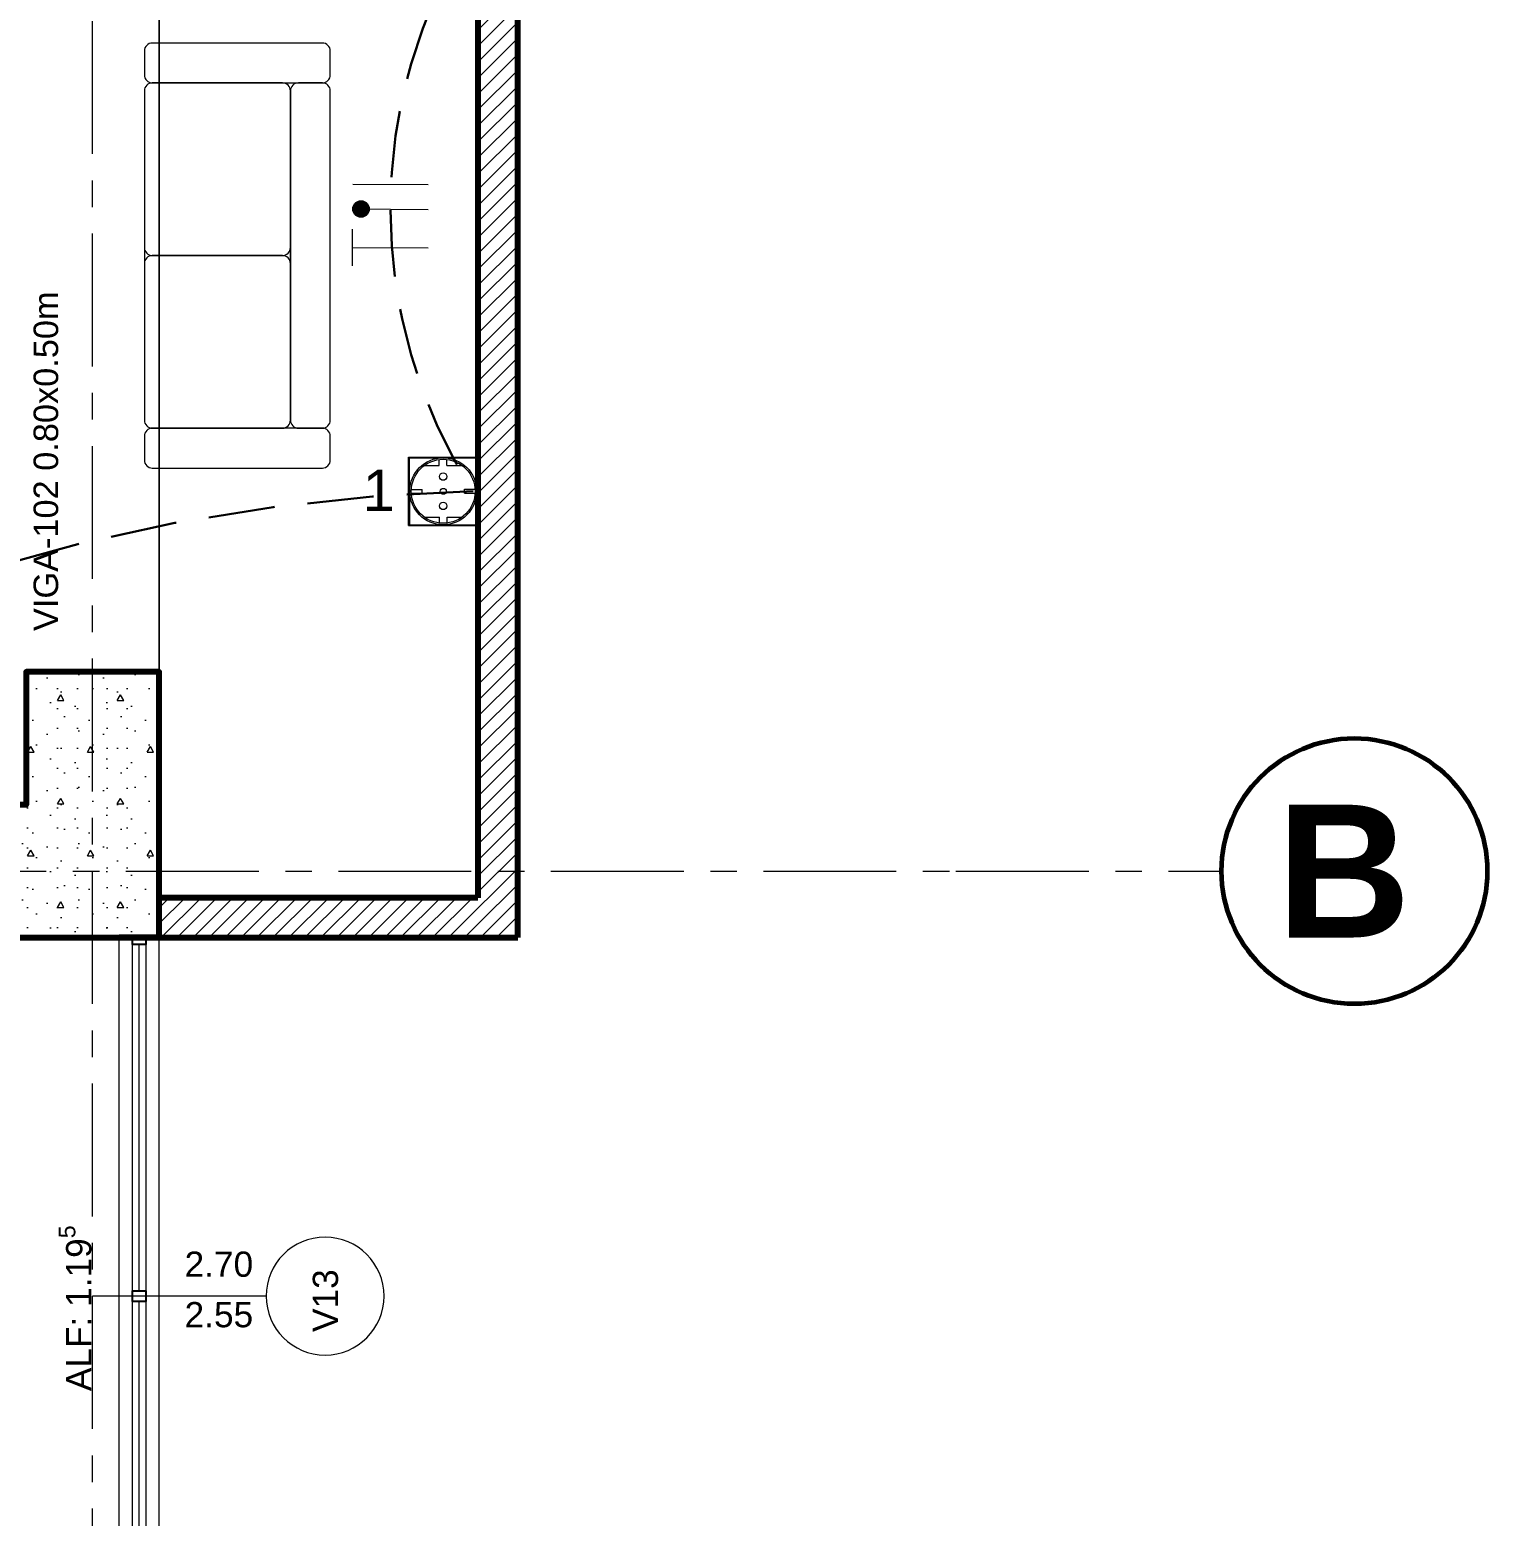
# Model space of a CAD drawing. Header units: inches. Extents: x -19 to 5698, y -728 to 92.
# Drawn here: x 143.58 to 149.07, y 27.52 to 33.12 of the extents above; entities that cross this region are included whole.
import ezdxf

# ---------------------------------------------------------------- set-up
doc = ezdxf.new("R2010")
doc.units = ezdxf.units.IN
doc.header["$MEASUREMENT"] = 0
doc.set_wipeout_variables(frame=1)
for name, pattern in [('HIDDEN', [0.375, 0.25, -0.125]), ('Hidden Line', [0.195611, 0.141111, -0.0545]), ('Punto & Raya', [0.65, 0.5, -0.075, 0, -0.075]), ('RAYITAS', [0.375, 0.25, -0.125]), ('Wipeout_Contour', [1, 0, -1])]:
    doc.linetypes.add(name, pattern=pattern)
doc.layers.get('0').update_dxf_attribs({"color": 61})
for name, color, linetype, lineweight in [('00 conduct tomacorr', 120, 'HIDDEN', 30), ('00 IE LUZ EMERGENCIA', 253, 'Continuous', 0), ('10 REM ACABADOS', 170, 'Continuous', 13), ('T-TECHO-E', 150, 'Continuous', 20), ('TOMACORRIENTE', 22, 'RAYITAS', 9)]:
    doc.layers.add(name, color=color, linetype=linetype, lineweight=lineweight)
for name, color, linetype in [('02 _ ARQ _ ALB _ Ejes Generales', 251, 'Continuous'), ('02 _ ARQ _ ALB _ Mobiliario', 7, 'Continuous'), ('02 _ ARQ _ ZON _ Espacio.3D', 7, 'Continuous'), ('08 _ STR _ EXT _ 06 Columnas', 7, 'Continuous'), ('08 _ STR _ EXT _ 07 Losa Aligerada', 7, 'Continuous'), ('08 _ STR _ EXT _ 09 Vigas', 251, 'Continuous'), ('Estructura - 04 MURO', 7, 'Continuous'), ('Notas - Etiquetas', 7, 'Continuous')]:
    doc.layers.add(name, color=color, linetype=linetype)
doc.styles.add('Annotative', font='arial.ttf')
doc.styles.add('Estilo_Generado_1', font='swisseb.ttf')
doc.styles.add('Estilo_Generado_4', font='swisse.ttf')
pattern_1 = [(45, (92.500015, 6e-09), (-0.030052038, 0.030052038), [])]

# ---------------------------------------------------------------- blocks, each defined once
blk = doc.blocks.new('tomacorriente schuko 2+T')
at = {"color": 3}
for p, q in [((-0.1377, -0.0281, -162.36), (-0.1377, -0.1227, -162.36)), ((-0.1377, -0.0281, -162.36), (-0.0441, -0.0281, -162.36)), ((-0.1367, -0.0296, -162.36), (-0.1367, -0.1211, -162.36)), ((-0.1367, -0.0296, -162.36), (-0.1367, -0.1211, -162.36)), ((-0.1367, -0.0296, -162.36), (-0.0452, -0.0296, -162.36)), ((-0.1367, -0.0296, -162.36), (-0.0909, -0.0296, -162.36)), ((-0.0935, -0.0318, -162.36), (-0.0935, -0.0465, -162.36)), ((-0.0909, -0.0296, -162.36), (-0.0452, -0.0296, -162.36)), ((-0.0883, -0.0318, -162.36), (-0.0883, -0.0465, -162.36)), ((-0.0452, -0.0296, -162.36), (-0.0452, -0.1211, -162.36)), ((-0.0452, -0.0296, -162.36), (-0.0452, -0.1211, -162.36)), ((-0.0441, -0.0281, -162.36), (-0.0441, -0.1227, -162.36)), ((-0.1261, -0.0496, -162.36), (-0.1261, -0.0701, -162.36)), ((-0.0935, -0.0465, -162.36), (-0.0883, -0.0465, -162.36)), ((-0.0557, -0.0496, -162.36), (-0.0557, -0.0701, -162.36)), ((-0.1342, -0.0701, -162.36), (-0.1261, -0.0701, -162.36)), ((-0.1342, -0.0806, -162.36), (-0.1261, -0.0806, -162.36)), ((-0.1261, -0.0806, -162.36), (-0.1261, -0.1011, -162.36)), ((-0.0557, -0.0701, -162.36), (-0.0476, -0.0701, -162.36)), ((-0.0557, -0.0806, -162.36), (-0.0476, -0.0806, -162.36)), ((-0.0557, -0.0806, -162.36), (-0.0557, -0.1011, -162.36)), ((-0.1367, -0.1211, -162.36), (-0.0452, -0.1211, -162.36)), ((-0.1367, -0.1211, -162.36), (-0.0909, -0.1211, -162.36)), ((-0.0935, -0.1043, -162.36), (-0.0883, -0.1043, -162.36)), ((-0.0935, -0.1043, -162.36), (-0.0935, -0.1189, -162.36)), ((-0.0909, -0.1211, -162.36), (-0.0452, -0.1211, -162.36)), ((-0.0883, -0.1043, -162.36), (-0.0883, -0.1189, -162.36)), ((-0.1377, -0.1227, -162.36), (-0.0441, -0.1227, -162.36))]:
    blk.add_line(p, q, dxfattribs=at)
for centre, radius in [((-0.0909, -0.0754, -162.36), 0.0457), ((-0.0909, -0.0754, -162.36), 0.0436), ((-0.1109, -0.0754, -162.36), 0.00505), ((-0.091, -0.0755, -162.36), 0.00406), ((-0.0709, -0.0754, -162.36), 0.00505)]:
    blk.add_circle(centre, radius, dxfattribs=at)
blk = doc.blocks.new('a')
at = {"layer": 'TOMACORRIENTE', "ltscale": 0.05}
h = blk.add_hatch(color=4, dxfattribs=at)
edge = h.paths.add_edge_path()
edge.add_arc((0, 0.0752), 0.0211, 0, 360)
at = {"layer": 'TOMACORRIENTE', "color": 4}
for p, q in [((-0.1455, 0.0963), (-0.0515, 0.0963)), ((-0.0985, 0.0963), (-0.0985, -0.0966)), ((0, 0.0963), (0, -0.0963)), ((0.0623, -0.0963), (0.0623, 0.0963))]:
    blk.add_line(p, q, dxfattribs=at)
blk.add_circle((0, 0.0752), 0.0211, dxfattribs=at)
blk = doc.blocks.new('CABLE 3FACE')
at = {"layer": 'T-TECHO-E', "rotation": 59.94170052614085}
blk.add_blockref('a', (0, 0), dxfattribs=at)

msp = doc.modelspace()

# ---------------------------------------------------------------- linework, layer by layer
at = {"layer": '02 _ ARQ _ ALB _ Ejes Generales', "color": 251, "linetype": 'Punto & Raya', "lineweight": 13, "true_color": 0x636466}
for p, q in [((143.82, 3.05), (143.82, 44.9)), ((147.07, 29.95), (148.07, 29.95))]:
    msp.add_line(p, q, dxfattribs=at)
at = {"layer": '02 _ ARQ _ ALB _ Ejes Generales', "color": 7, "linetype": 'Continuous', "lineweight": 60}
msp.add_circle((148.57, 29.95), 0.5, dxfattribs=at)
at = {"layer": '02 _ ARQ _ ALB _ Mobiliario', "color": 175, "linetype": 'Continuous', "lineweight": 13}
for p, q in [((144.0146, 33.0376), (144.0146, 32.9476)), ((144.6846, 33.0676), (144.0446, 33.0676)), ((144.7146, 32.9476), (144.7146, 33.0376)), ((144.5346, 32.9176), (144.0446, 32.9176)), ((144.5346, 32.9176), (144.0446, 32.9176)), ((144.0446, 32.9176), (144.6846, 32.9176)), ((144.6846, 32.9176), (144.5946, 32.9176)), ((144.0146, 32.8876), (144.0146, 32.2976)), ((144.0146, 32.8876), (144.0146, 31.6476)), ((144.5646, 32.2976), (144.5646, 32.8876)), ((144.5646, 31.6476), (144.5646, 32.8876)), ((144.5646, 32.8876), (144.5646, 31.6476)), ((144.7146, 31.6476), (144.7146, 32.8876)), ((144.0146, 32.2376), (144.0146, 31.6476)), ((144.0446, 32.2676), (144.5346, 32.2676)), ((144.5346, 32.2676), (144.0446, 32.2676)), ((144.5646, 31.6476), (144.5646, 32.2376)), ((144.0146, 31.5876), (144.0146, 31.4976)), ((144.0446, 31.6176), (144.5346, 31.6176)), ((144.0446, 31.6176), (144.5346, 31.6176)), ((144.6846, 31.6176), (144.0446, 31.6176)), ((144.5946, 31.6176), (144.6846, 31.6176)), ((144.7146, 31.4976), (144.7146, 31.5876)), ((144.0446, 31.4676), (144.6846, 31.4676))]:
    msp.add_line(p, q, dxfattribs=at)
for centre, start, end in [((144.0446, 33.0376), 90, 180), ((144.6846, 33.0376), 0, 90), ((144.0446, 32.9476), 180, 270), ((144.0446, 32.8876), 90, 180), ((144.0446, 32.8876), 90, 180), ((144.5346, 32.8876), 0, 90), ((144.5346, 32.8876), 0, 90), ((144.5946, 32.8876), 90, 180), ((144.6846, 32.9476), 270, 0), ((144.6846, 32.8876), 0, 90), ((144.0446, 32.2976), 180, 270), ((144.5346, 32.2976), 270, 0), ((144.0446, 32.2376), 90, 180), ((144.5346, 32.2376), 0, 90), ((144.0446, 31.6476), 180, 270), ((144.0446, 31.6476), 180, 270), ((144.5346, 31.6476), 270, 0), ((144.5346, 31.6476), 270, 0), ((144.5946, 31.6476), 180, 270), ((144.6846, 31.6476), 270, 0), ((144.0446, 31.5876), 90, 180), ((144.6846, 31.5876), 0, 90), ((144.0446, 31.4976), 180, 270), ((144.6846, 31.4976), 270, 0)]:
    msp.add_arc(centre, 0.03, start, end, dxfattribs=at)
at = {"layer": '02 _ ARQ _ ZON _ Espacio.3D', "color": 254, "linetype": 'Continuous', "lineweight": 0, "flags": 128}
msp.add_lwpolyline([(140.42, 39.75), (140.42, 32.7833), (140.42, 32.7833), (140.42, 31.7003), (140.42, 29.75), (143.07, 29.75), (143.07, 29.85), (143.07, 30.2), (143.57, 30.2), (143.57, 30.7), (144.07, 30.7), (144.07, 29.85), (145.27, 29.85), (145.27, 35.0505), (143.9201, 35.0505), (143.9201, 35.2005), (143.92, 35.2005), (143.92, 39), (143.57, 39), (143.57, 39.4), (143.17, 39.4), (143.17, 39.75)], close=True, dxfattribs=at)
msp.add_lwpolyline([(143.92, 27), (143.92, 29.7), (115.57, 29.7), (112.57, 29.7), (112.57, 17.4)], dxfattribs=at)
at = {"layer": '08 _ STR _ EXT _ 07 Losa Aligerada', "color": 7, "linetype": 'Continuous', "lineweight": 18, "flags": 128}
msp.add_lwpolyline([(144.07, 26.75), (144.07, 29.7), (144.07, 29.7), (144.07, 35.2005), (144.87, 35.2005), (145.02, 35.2005), (145.02, 41.1), (131.4553, 41.1), (131.4553, 40.8001), (126.5479, 40.8001), (126.5479, 40.5001), (115.87, 40.5001), (115.87, 43.8736), (108.7699, 43.8736), (108.7699, 39.9)], dxfattribs=at)
msp.add_lwpolyline([(145.42, 29.7), (145.42, 35.2005), (144.07, 35.2005), (144.07, 29.7)], close=True, dxfattribs=at)
at = {"layer": 'Estructura - 04 MURO', "color": 7, "linetype": 'Continuous', "lineweight": 80}
for p, q in [((143.97, 29.7), (143.92, 29.7)), ((143.97, 29.7), (143.92, 29.7)), ((144.02, 29.7), (143.97, 29.7)), ((144.02, 29.7), (143.97, 29.7)), ((144.02, 29.7), (143.97, 29.7)), ((144.07, 29.7), (144.02, 29.7)), ((144.07, 29.7), (144.02, 29.7))]:
    msp.add_line(p, q, dxfattribs=at)
at = {"layer": 'Estructura - 04 MURO', "color": 165, "linetype": 'Continuous', "lineweight": 15}
for p, q in [((143.92, 27), (143.92, 29.7)), ((143.97, 28.37), (143.97, 29.674)), ((143.995, 28.37), (143.995, 29.674)), ((144.02, 29.674), (144.02, 28.37)), ((144.07, 27), (144.07, 29.7)), ((144.4731, 28.35), (143.82, 28.35)), ((143.97, 27.026), (143.97, 28.33)), ((143.995, 27.026), (143.995, 28.33)), ((144.02, 28.33), (144.02, 27.026))]:
    msp.add_line(p, q, dxfattribs=at)
at = {"layer": 'Estructura - 04 MURO', "color": 165, "linetype": 'Continuous', "lineweight": 25}
for p, q in [((143.97, 29.674), (143.97, 29.7)), ((144.02, 29.674), (143.97, 29.674)), ((144.02, 29.7), (144.02, 29.674)), ((143.97, 28.35), (143.97, 28.37)), ((143.97, 28.37), (144.02, 28.37)), ((143.97, 28.33), (143.97, 28.35)), ((144.02, 28.33), (143.97, 28.33)), ((144.02, 28.37), (144.02, 28.35)), ((144.02, 28.35), (144.02, 28.33))]:
    msp.add_line(p, q, dxfattribs=at)
at = {"layer": 'Estructura - 04 MURO', "color": 251, "linetype": 'Continuous', "lineweight": 13, "flags": 128}
msp.add_lwpolyline([(144.695, 28.1281, 1), (144.695, 28.5719, 1)], format="xyb", close=True, dxfattribs=at)

# ---------------------------------------------------------------- block references
at = {"layer": '00 conduct tomacorr', "xscale": 1.47256122672843, "yscale": 1.47256122672843, "zscale": 1.47256122672843, "rotation": 29.78947778233192}
msp.add_blockref('CABLE 3FACE', (144.9409, 32.4421, -0.0004), dxfattribs=at)

# ---------------------------------------------------------------- texts
at = {"layer": '00 IE LUZ EMERGENCIA', "style": 'Annotative'}
msp.add_attdef('1', (144.8367, 31.3055), '', height=0.1562, dxfattribs=at)
at = {"layer": '02 _ ARQ _ ALB _ Ejes Generales', "color": 7, "lineweight": 30, "insert": (148.2774, 30.2), "char_height": 0.5, "attachment_point": 1, "style": 'Estilo_Generado_1'}
msp.add_mtext('\\A1;{\\pql;\\pt0;\\fSwis721 Ex BT|b1|i0|c0|p34;B}', dxfattribs=at)
at = {"layer": 'Estructura - 04 MURO', "color": 251, "lineweight": 25, "char_height": 0.095, "attachment_point": 7, "rotation": 90, "style": 'Estilo_Generado_4'}
for s, insert in [('\\A1;{\\pql;\\pt0;\\fSwis721 Ex BT|b0|i0|c0|p34;ALF: 1.19\\fSwis721 Ex BT|b0|i0|c0|p34;\\A1{\\H.66x;\\S5^  ;}\\fSwis721 Ex BT|b0|i0|c0|p34;\\fSwis721 Ex BT|b0|i0|c0|p34;}', (143.8426, 27.9923)), ('\\A1;{\\pql;\\pt0;\\fSwis721 Ex BT|b0|i0|c0|p34;V13\\fSwis721 Ex BT|b0|i0|c0|p34;\\fSwis721 Ex BT|b0|i0|c0|p34;\\fSwis721 Ex BT|b0|i0|c0|p34;}', (144.745, 28.2149))]:
    msp.add_mtext(s, dxfattribs=dict(at, insert=insert))
at = {"layer": 'Estructura - 04 MURO', "color": 251, "lineweight": 25, "char_height": 0.095, "attachment_point": 7, "style": 'Estilo_Generado_4'}
for s, insert in [('\\A1;{\\pql;\\pt0;\\fSwis721 Ex BT|b0|i0|c0|p34;2.70\\fSwis721 Ex BT|b0|i0|c0|p34;\\A1{\\H.66x;\\S^  ;}\\fSwis721 Ex BT|b0|i0|c0|p34;\\fSwis721 Ex BT|b0|i0|c0|p34;}', (144.166, 28.395)), ('\\A1;{\\pql;\\pt0;\\fSwis721 Ex BT|b0|i0|c0|p34;2.55\\fSwis721 Ex BT|b0|i0|c0|p34;\\A1{\\H.66x;\\S^  ;}\\fSwis721 Ex BT|b0|i0|c0|p34;\\fSwis721 Ex BT|b0|i0|c0|p34;}', (144.166, 28.205))]:
    msp.add_mtext(s, dxfattribs=dict(at, insert=insert))
at = {"layer": 'Notas - Etiquetas', "color": 171, "linetype": 'Continuous', "lineweight": 13, "insert": (143.5976, 30.8538), "char_height": 0.0925, "attachment_point": 1, "rotation": 90, "style": 'Estilo_Generado_4'}
msp.add_mtext('\\A1;{\\pql;\\fSwis721 Ex BT|b0|i0|c0|p34;VIGA-102\\fSwis721 Ex BT|b0|i0|c0|p34; \\fSwis721 Ex BT|b0|i0|c0|p34;0.80\\fSwis721 Ex BT|b0|i0|c0|p34;x\\fSwis721 Ex BT|b0|i0|c0|p34;0.50\\fSwis721 Ex BT|b0|i0|c0|p34;m}', dxfattribs=at)

# ---------------------------------------------------------------- next in the draw order: wipeouts: each hides what was drawn before it
at = {"color": 254, "linetype": 'Wipeout_Contour', "lineweight": 0, "ltscale": 2571.859094}
msp.add_wipeout([(145.27, 29.85), (145.42, 29.7), (145.42, 29.85)], dxfattribs=at).dxf.layer = 'Estructura - 04 MURO'

# ---------------------------------------------------------------- next in the draw order: hatches: boundary and pattern name
at = {"layer": 'Estructura - 04 MURO', "linetype": 'Continuous', "lineweight": 5}
h = msp.add_hatch(dxfattribs=at)
h.set_pattern_fill('LADRILLO_COMÚN_0002', color=250, style=0, pattern_type=2)
h.set_pattern_definition(pattern_1)
h.paths.add_polyline_path([(145.27, 29.85), (145.42, 29.7), (145.42, 29.85)])

# ---------------------------------------------------------------- next in the draw order: wipeouts: each hides what was drawn before it
at = {"color": 254, "linetype": 'Wipeout_Contour', "lineweight": 0, "ltscale": 3426.986786}
msp.add_wipeout([(145.27, 29.85), (144.07, 29.85), (144.07, 29.7), (145.27, 29.7)], dxfattribs=at).dxf.layer = 'Estructura - 04 MURO'

# ---------------------------------------------------------------- next in the draw order: hatches: boundary and pattern name
at = {"layer": '08 _ STR _ EXT _ 06 Columnas', "linetype": 'Continuous', "lineweight": 9}
h = msp.add_hatch(dxfattribs=at)
h.set_pattern_fill('HORMIGÓN_EN_MASA_0002', style=0, pattern_type=2)
h.set_pattern_definition([(0, (92.5, 6e-09), (0, 0.3897114), [0.024375, -0.200625]), (0, (92.6125, 0.19486), (0, 0.3897114), [0.024375, -0.200625]), (60, (92.5, 6e-09), (-0.3375, 0.1948557), [0.024375, -0.200625]), (60, (92.725, 6e-09), (-0.3375, 0.1948557), [0.024375, -0.200625]), (120, (92.5244, 6e-09), (0.3375, 0.1948557), [0.024375, -0.200625]), (120, (92.7494, 6e-09), (0.3375, 0.1948557), [0.024375, -0.200625]), (0, (92.500015, 0.0375), (0, 0.075), [0, -0.075, 0, -0.1125]), (45, (92.537515, 0.0375), (-0.05303301, 0.05303301), [0, -0.05625, 0, -0.09375])])
h.paths.add_polyline_path([(143.07, 29.7), (144.07, 29.7), (144.07, 30.7), (143.57, 30.7), (143.57, 30.2), (143.07, 30.2)])
at = {"layer": 'Estructura - 04 MURO', "linetype": 'Continuous', "lineweight": 5}
h = msp.add_hatch(dxfattribs=at)
h.set_pattern_fill('LADRILLO_COMÚN_0002', color=250, style=0, pattern_type=2)
h.set_pattern_definition(pattern_1)
h.paths.add_polyline_path([(145.27, 29.85), (144.07, 29.85), (144.07, 29.7), (145.27, 29.7)])

# ---------------------------------------------------------------- next in the draw order: linework, layer by layer
at = {"layer": '08 _ STR _ EXT _ 06 Columnas', "color": 7, "linetype": 'Continuous', "lineweight": 80, "flags": 128}
msp.add_lwpolyline([(143.07, 29.7), (144.07, 29.7), (144.07, 30.7), (143.57, 30.7), (143.57, 30.2), (143.07, 30.2)], close=True, dxfattribs=at)
at = {"layer": '08 _ STR _ EXT _ 09 Vigas', "color": 251, "linetype": 'Hidden Line', "lineweight": 13, "true_color": 0x636466}
msp.add_line((144.07, 26.75), (144.07, 39.9), dxfattribs=at)

# ---------------------------------------------------------------- next in the draw order: wipeouts: each hides what was drawn before it
at = {"color": 254, "linetype": 'Wipeout_Contour', "lineweight": 0, "ltscale": 2572.668644}
msp.add_wipeout([(145.27, 29.7), (145.42, 29.7), (145.27, 29.85)], dxfattribs=at).dxf.layer = 'Estructura - 04 MURO'

# ---------------------------------------------------------------- next in the draw order: hatches: boundary and pattern name
at = {"layer": 'Estructura - 04 MURO', "linetype": 'Continuous', "lineweight": 5}
h = msp.add_hatch(dxfattribs=at)
h.set_pattern_fill('LADRILLO_COMÚN_0002', color=250, style=0, pattern_type=2)
h.set_pattern_definition(pattern_1)
h.paths.add_polyline_path([(145.27, 29.7), (145.42, 29.7), (145.27, 29.85)])

# ---------------------------------------------------------------- next in the draw order: linework, layer by layer
at = {"layer": 'Estructura - 04 MURO', "color": 7, "linetype": 'Continuous', "lineweight": 80, "flags": 128}
for points in [[(145.27, 29.85), (144.07, 29.85)], [(145.42, 29.7), (145.42, 29.85)], [(144.07, 29.7), (145.42, 29.7)]]:
    msp.add_lwpolyline(points, dxfattribs=at)

# ---------------------------------------------------------------- next in the draw order: wipeouts: each hides what was drawn before it
at = {"color": 254, "linetype": 'Wipeout_Contour', "lineweight": 0, "ltscale": 3430.089013}
msp.add_wipeout([(145.27, 35.0505), (145.27, 29.85), (145.42, 29.85), (145.42, 35.0505)], dxfattribs=at).dxf.layer = 'Estructura - 04 MURO'

# ---------------------------------------------------------------- next in the draw order: hatches: boundary and pattern name
at = {"layer": 'Estructura - 04 MURO', "linetype": 'Continuous', "lineweight": 5}
h = msp.add_hatch(dxfattribs=at)
h.set_pattern_fill('LADRILLO_COMÚN_0002', color=250, style=0, pattern_type=2)
h.set_pattern_definition(pattern_1)
h.paths.add_polyline_path([(145.27, 35.0505), (145.27, 29.85), (145.42, 29.85), (145.42, 35.0505)])

# ---------------------------------------------------------------- next in the draw order: linework, layer by layer
at = {"layer": '00 conduct tomacorr'}
for centre, radius, start, end in [((146.9086, 32.4418), 1.9677, 147.349, 212.6509), ((145.4186, 24.4882), 6.894, 91.38575, 141.08554)]:
    msp.add_arc(centre, radius, start, end, dxfattribs=at)
at = {"layer": '02 _ ARQ _ ALB _ Ejes Generales', "color": 251, "linetype": 'Punto & Raya', "lineweight": 13, "true_color": 0x636466}
msp.add_line((98.3454, 29.95), (147.07, 29.95), dxfattribs=at)
at = {"layer": 'Estructura - 04 MURO', "color": 7, "linetype": 'Continuous', "lineweight": 80, "flags": 128}
for points in [[(145.27, 35.0505), (145.27, 29.85)], [(145.42, 29.85), (145.42, 35.0505)]]:
    msp.add_lwpolyline(points, dxfattribs=at)

# ---------------------------------------------------------------- next in the draw order: block references
at = {"layer": '10 REM ACABADOS', "xscale": 2.759423129612763, "yscale": 2.759423129612763, "zscale": 2.759423129612763, "rotation": 90.09900314736282}
msp.add_blockref('tomacorriente schuko 2+T', (144.9311, 31.6305, 448.0199), dxfattribs=at)

doc.saveas('drawing.dxf')
